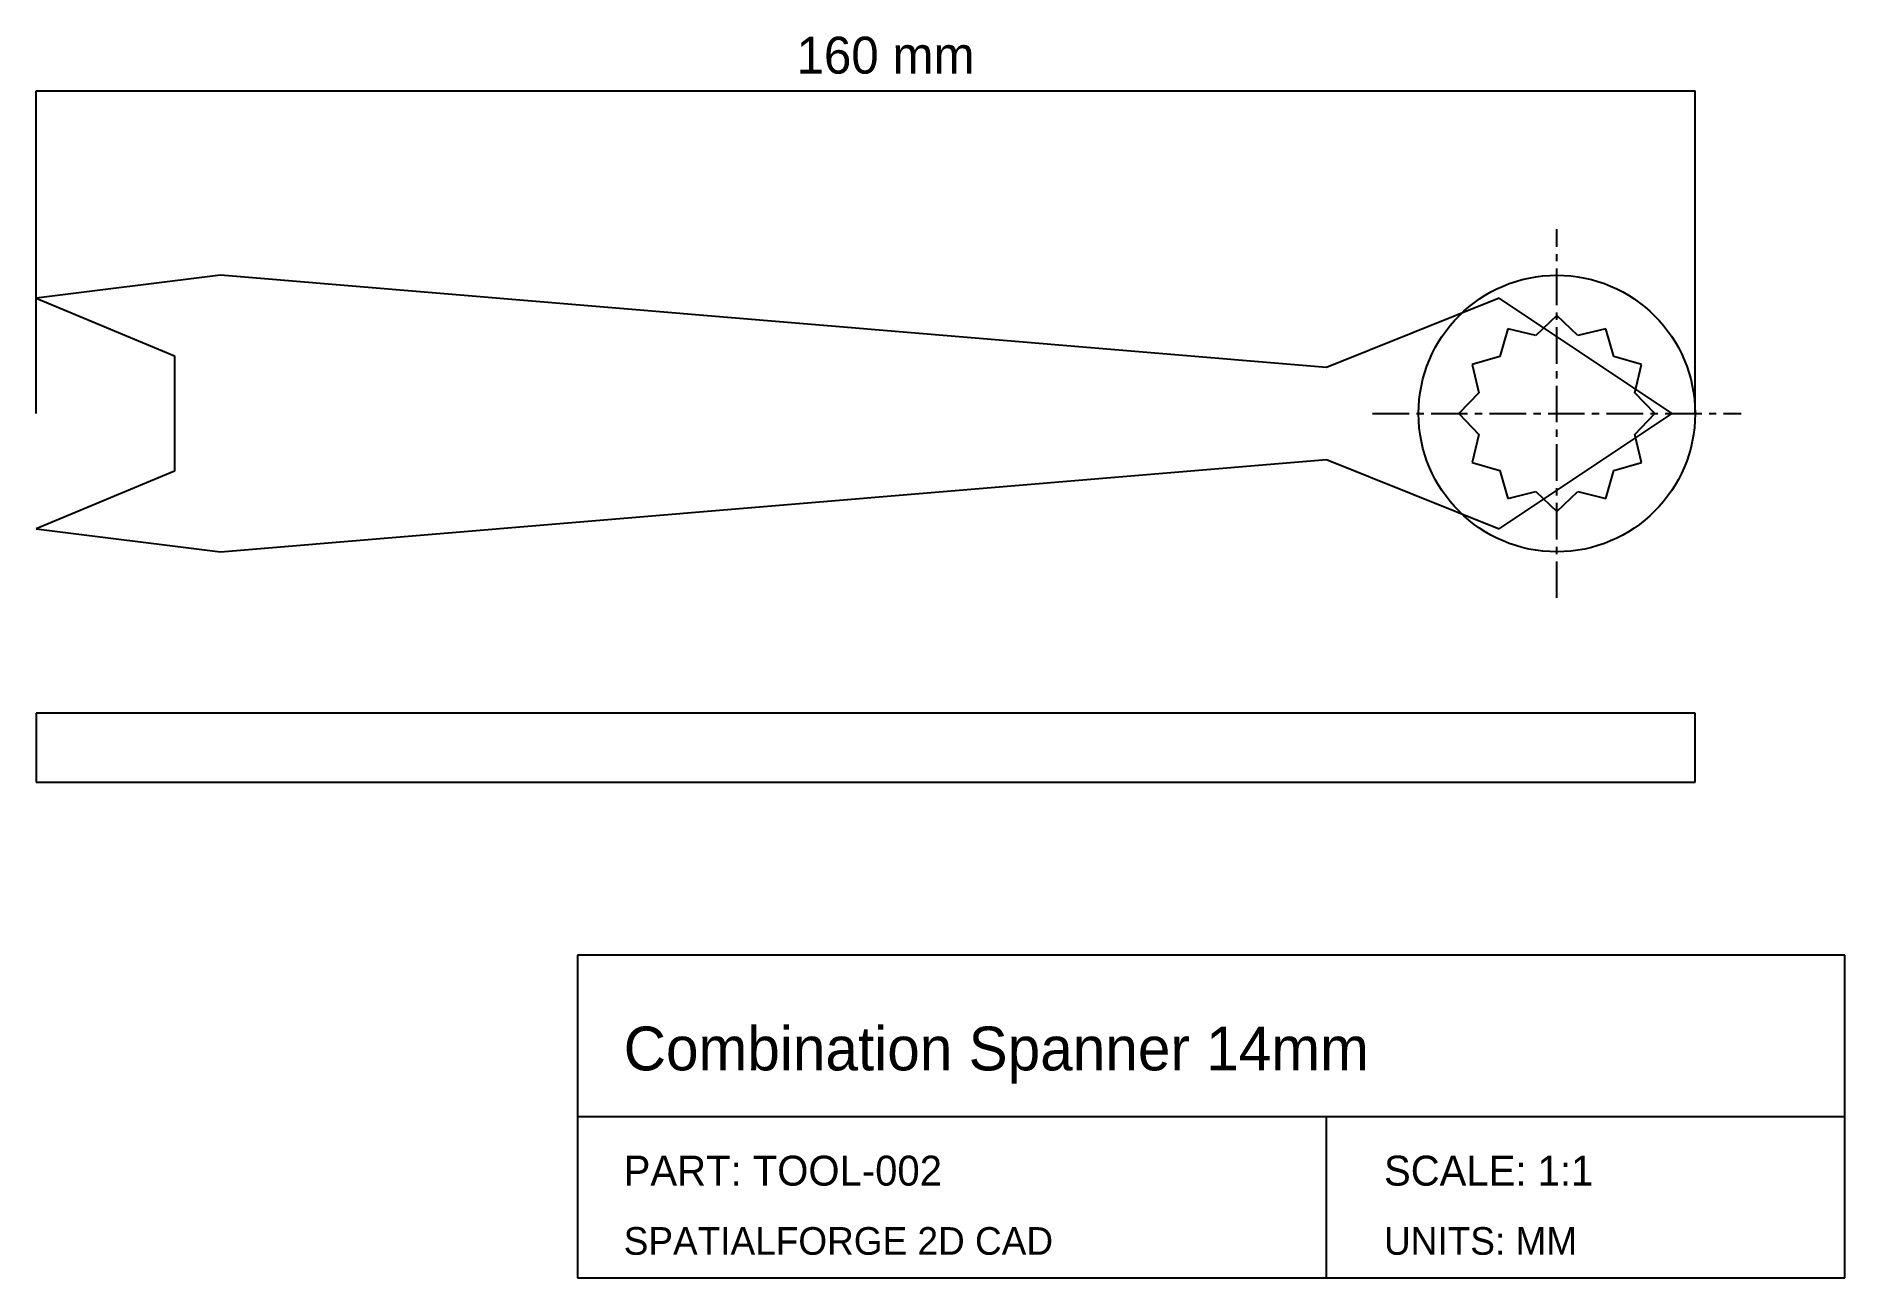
# Model space of a CAD drawing. Header units: millimetres. Extents: x 18 to 175, y -25 to 83.
import ezdxf

# ---------------------------------------------------------------- set-up
doc = ezdxf.new("R2010")
doc.units = ezdxf.units.MM
doc.linetypes.add('CENTER', pattern=[5.08, 3.175, -0.635, 0.635, -0.635])
for name, color, linetype in [('CENTER', 1, 'CENTER'), ('DIM', 3, 'CONTINUOUS'), ('TITLE', 5, 'CONTINUOUS'), ('VISIBLE', 7, 'CONTINUOUS')]:
    doc.layers.add(name, color=color, linetype=linetype)

msp = doc.modelspace()

# ---------------------------------------------------------------- linework, layer by layer
at = {"layer": 'CENTER', "linetype": 'CENTER'}
for p, q in [((150, 34), (150, 66)), ((134, 50), (166, 50))]:
    msp.add_line(p, q, dxfattribs=at)
at = {"layer": 'DIM'}
for p, q in [((18, 50), (18, 78)), ((18, 78), (162, 78)), ((162, 50), (162, 78))]:
    msp.add_line(p, q, dxfattribs=at)
at = {"layer": 'TITLE', "linetype": 'CONTINUOUS'}
for p, q in [((175, 3), (65, 3)), ((65, 3), (65, -25)), ((175, -25), (175, 3)), ((65, -25), (175, -25))]:
    msp.add_line(p, q, dxfattribs=at)
at = {"layer": 'TITLE'}
for p, q in [((65, -11), (175, -11)), ((130, -25), (130, -11))]:
    msp.add_line(p, q, dxfattribs=at)
at = {"layer": 'VISIBLE', "linetype": 'CONTINUOUS'}
for p, q in [((34, 62), (18, 60)), ((130, 54), (34, 62)), ((18, 60), (30, 55)), ((145, 60), (130, 54)), ((160, 50), (145, 60)), ((150, 58.5), (148.19, 56.76)), ((151.81, 56.76), (150, 58.5)), ((145.75, 57.36), (145.05, 54.95)), ((148.19, 56.76), (145.75, 57.36)), ((154.25, 57.36), (151.81, 56.76)), ((154.95, 54.95), (154.25, 57.36)), ((30, 55), (30, 45)), ((145.05, 54.95), (142.64, 54.25)), ((142.64, 54.25), (143.24, 51.81)), ((157.36, 54.25), (154.95, 54.95)), ((156.76, 51.81), (157.36, 54.25)), ((143.24, 51.81), (141.5, 50)), ((158.5, 50), (156.76, 51.81)), ((141.5, 50), (143.24, 48.19)), ((145, 40), (160, 50)), ((156.76, 48.19), (158.5, 50)), ((143.24, 48.19), (142.64, 45.75)), ((157.36, 45.75), (156.76, 48.19)), ((34, 38), (130, 46)), ((130, 46), (145, 40)), ((142.64, 45.75), (145.05, 45.05)), ((154.95, 45.05), (157.36, 45.75)), ((30, 45), (18, 40)), ((145.05, 45.05), (145.75, 42.64)), ((154.25, 42.64), (154.95, 45.05)), ((145.75, 42.64), (148.19, 43.24)), ((148.19, 43.24), (150, 41.5)), ((150, 41.5), (151.81, 43.24)), ((151.81, 43.24), (154.25, 42.64)), ((18, 40), (34, 38))]:
    msp.add_line(p, q, dxfattribs=at)
at = {"layer": 'VISIBLE'}
for p, q in [((162, 24), (18, 24)), ((18, 24), (18, 18)), ((162, 18), (162, 24)), ((18, 18), (162, 18))]:
    msp.add_line(p, q, dxfattribs=at)
msp.add_circle((150, 50), 12, dxfattribs=at)

# ---------------------------------------------------------------- texts
at = {"layer": 'DIM'}
msp.add_text('160 mm', height=3.2, dxfattribs=at).set_placement((84, 79.5))
at = {"layer": 'TITLE'}
for s, height, p in [('Combination Spanner 14mm', 3.8, (69, -7)), ('PART: TOOL-002', 2.6, (69, -17)), ('SCALE: 1:1', 2.6, (135, -17)), ('SPATIALFORGE 2D CAD', 2.4, (69, -23)), ('UNITS: MM', 2.4, (135, -23))]:
    msp.add_text(s, height=height, dxfattribs=at).set_placement(p)

doc.saveas('drawing.dxf')
